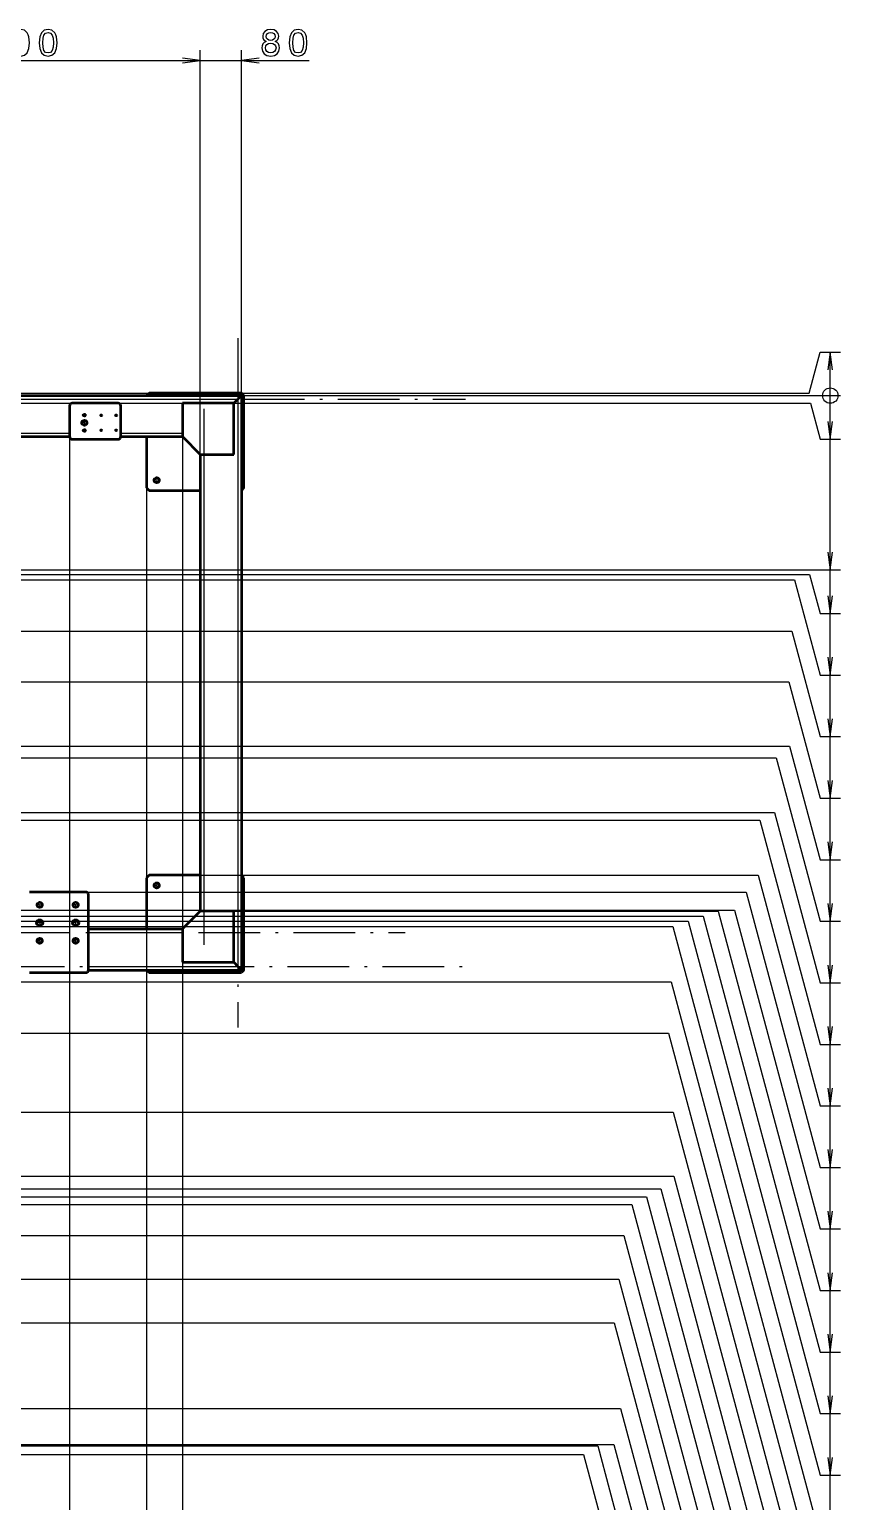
# Model space of a CAD drawing. Extents: x 0 to 1189, y 0 to 841.
# Drawn here: x 540.3 to 698.3, y 350.3 to 637.3 of the extents above; entities that cross this region are included whole.
import ezdxf

# ---------------------------------------------------------------- set-up
doc = ezdxf.new("R2010")
doc.units = 0
doc.linetypes.add('DASHDOT', pattern=[18.5, 12, -3, 0.5, -3])

msp = doc.modelspace()

# ---------------------------------------------------------------- linework, layer by layer
at = {"color": 7, "lineweight": 25}
for p, q in [((573.55, 554.4), (573.55, 633.26)), ((573.55, 554.4), (573.55, 633.26)), ((581.55, 565.9), (581.55, 633.26)), ((503.55, 631.26), (573.55, 631.26)), ((567.05, 631.26), (594.77, 631.26)), ((692.17, 566.4), (694.32, 574.4)), ((694.32, 574.4), (698.32, 574.4)), ((696.32, 565.9), (696.32, 574.4)), ((144.05, 566.4), (692.17, 566.4)), ((581.55, 565.9), (698.32, 565.9)), ((581.55, 565.9), (698.32, 565.9)), ((581.55, 565.9), (698.32, 565.9)), ((581.55, 565.9), (698.32, 565.9)), ((581.55, 565.9), (698.32, 565.9)), ((581.55, 565.9), (698.32, 565.9)), ((581.55, 565.9), (698.32, 565.9)), ((581.55, 565.9), (698.32, 565.9)), ((581.55, 565.9), (698.32, 565.9)), ((581.55, 565.9), (698.32, 565.9)), ((581.55, 565.9), (698.32, 565.9)), ((581.55, 565.9), (698.32, 565.9)), ((581.55, 565.9), (698.32, 565.9)), ((581.55, 565.9), (698.32, 565.9)), ((581.55, 565.9), (698.32, 565.9)), ((581.55, 565.9), (698.32, 565.9)), ((581.55, 565.9), (698.32, 565.9)), ((581.55, 565.9), (698.32, 565.9)), ((581.55, 565.9), (698.32, 565.9)), ((581.55, 565.9), (698.32, 565.9)), ((581.55, 565.9), (698.32, 565.9)), ((581.55, 565.9), (698.32, 565.9)), ((581.55, 565.9), (698.32, 565.9)), ((581.55, 565.9), (698.32, 565.9)), ((581.55, 565.9), (698.32, 565.9)), ((581.55, 565.9), (698.32, 565.9)), ((581.55, 565.9), (698.32, 565.9)), ((581.55, 565.9), (698.32, 565.9)), ((581.55, 565.9), (698.32, 565.9)), ((581.55, 565.9), (698.32, 565.9)), ((581.55, 565.9), (698.32, 565.9)), ((581.55, 565.9), (698.32, 565.9)), ((696.32, 557.4), (696.32, 565.9)), ((696.32, 523.4), (696.32, 565.9)), ((696.32, 511.4), (696.32, 565.9)), ((696.32, 531.9), (696.32, 565.9)), ((696.32, 487.4), (696.32, 565.9)), ((696.32, 499.4), (696.32, 565.9)), ((696.32, 475.4), (696.32, 565.9)), ((696.32, 463.4), (696.32, 565.9)), ((696.32, 439.4), (696.32, 565.9)), ((696.32, 451.4), (696.32, 565.9)), ((696.32, 367.4), (696.32, 565.9)), ((696.32, 403.4), (696.32, 565.9)), ((696.32, 379.4), (696.32, 565.9)), ((696.32, 415.4), (696.32, 565.9)), ((696.32, 427.4), (696.32, 565.9)), ((696.32, 343.4), (696.32, 565.9)), ((696.32, 355.4), (696.32, 565.9)), ((696.32, 331.4), (696.32, 565.9)), ((696.32, 391.4), (696.32, 565.9)), ((696.32, 319.4), (696.32, 565.9)), ((696.32, 283.4), (696.32, 565.9)), ((696.32, 295.4), (696.32, 565.9)), ((696.32, 307.4), (696.32, 565.9)), ((696.32, 271.4), (696.32, 565.9)), ((696.32, 259.4), (696.32, 565.9)), ((696.32, 235.4), (696.32, 565.9)), ((696.32, 247.4), (696.32, 565.9)), ((696.32, 223.4), (696.32, 565.9)), ((696.32, 211.4), (696.32, 565.9)), ((696.32, 187.4), (696.32, 565.9)), ((696.32, 199.4), (696.32, 565.9)), ((157.55, 564.4), (692.44, 564.4)), ((343.45, 565.2), (580.85, 565.2)), ((580.85, 565.2), (580.85, 454.6)), ((692.44, 564.4), (694.32, 557.4)), ((506.05, 558.6), (548.05, 558.6)), ((548.05, 557.9), (548.05, 212.4)), ((558.05, 558.6), (570.05, 558.6)), ((570.05, 557.9), (570.05, 212.74)), ((694.32, 557.4), (698.32, 557.4)), ((574.25, 554.4), (574.25, 465.4)), ((563.05, 547.9), (563.05, 208.34)), ((342.95, 531.9), (698.32, 531.9)), ((197.65, 531), (692.28, 531)), ((259.95, 530), (689.33, 530)), ((689.33, 530), (694.32, 511.4)), ((692.28, 531), (694.32, 523.4)), ((694.32, 523.4), (698.32, 523.4)), ((504.85, 520), (688.8, 520)), ((688.8, 520), (694.32, 499.4)), ((694.32, 511.4), (698.32, 511.4)), ((144.85, 510.1), (688.23, 510.1)), ((688.23, 510.1), (694.32, 487.4)), ((259.11, 497.53), (688.39, 497.53)), ((688.39, 497.53), (694.32, 475.4)), ((694.32, 499.4), (698.32, 499.4)), ((428.15, 495.3), (685.77, 495.3)), ((685.77, 495.3), (694.32, 463.4)), ((694.32, 487.4), (698.32, 487.4)), ((133.95, 483.1), (682.61, 483.1)), ((454.45, 484.6), (685.42, 484.6)), ((682.61, 483.1), (694.32, 439.4)), ((685.42, 484.6), (694.32, 451.4)), ((694.32, 475.4), (698.32, 475.4)), ((573.55, 472.4), (682.26, 472.4)), ((682.26, 472.4), (694.32, 427.4)), ((551.25, 469.1), (679.93, 469.1)), ((679.93, 469.1), (694.32, 415.4)), ((196.35, 465.6), (677.65, 465.6)), ((580.05, 465.4), (674.49, 465.4)), ((674.49, 465.4), (694.32, 391.4)), ((677.65, 465.6), (694.32, 403.4)), ((133.55, 463.4), (668.59, 463.4)), ((257.55, 464.4), (671.54, 464.4)), ((284.45, 462.4), (665.65, 462.4)), ((665.65, 462.4), (694.32, 355.4)), ((668.59, 463.4), (694.32, 367.4)), ((671.54, 464.4), (694.32, 379.4)), ((694.32, 463.4), (698.32, 463.4)), ((551.75, 461.2), (570.05, 461.2)), ((551.75, 454.6), (580.85, 454.6)), ((142.45, 451.6), (665.32, 451.6)), ((665.32, 451.6), (694.32, 343.4)), ((694.32, 451.4), (698.32, 451.4)), ((440.55, 441.6), (664.79, 441.6)), ((664.79, 441.6), (694.32, 331.4)), ((694.32, 439.4), (698.32, 439.4)), ((341.55, 426.2), (665.7, 426.2)), ((665.7, 426.2), (694.32, 319.4)), ((694.32, 427.4), (698.32, 427.4)), ((440.55, 413.7), (665.83, 413.7)), ((665.83, 413.7), (694.32, 307.4)), ((694.32, 415.4), (698.32, 415.4)), ((260.45, 411.2), (663.29, 411.2)), ((663.29, 411.2), (694.32, 295.4)), ((195.55, 408.2), (657.66, 408.2)), ((255.47, 409.7), (660.47, 409.7)), ((657.66, 408.2), (694.32, 271.4)), ((660.47, 409.7), (694.32, 283.4)), ((132.95, 402.1), (656.08, 402.1)), ((656.08, 402.1), (694.32, 259.4)), ((694.32, 403.4), (698.32, 403.4)), ((453.45, 393.6), (655.14, 393.6)), ((655.14, 393.6), (694.32, 247.4)), ((694.32, 391.4), (698.32, 391.4)), ((141.45, 385.1), (654.2, 385.1)), ((654.2, 385.1), (694.32, 235.4)), ((694.32, 379.4), (698.32, 379.4)), ((143.55, 368.4), (655.46, 368.4)), ((655.46, 368.4), (694.32, 223.4)), ((694.32, 367.4), (698.32, 367.4)), ((133.55, 361.4), (654.12, 361.4)), ((157.55, 359.4), (648.23, 359.4)), ((256.05, 361.1), (650.99, 361.1)), ((648.23, 359.4), (694.32, 187.4)), ((650.99, 361.1), (694.32, 199.4)), ((654.12, 361.4), (694.32, 211.4)), ((694.32, 355.4), (698.32, 355.4))]:
    msp.add_line(p, q, dxfattribs=at)
at = {"color": 7, "linetype": 'DASHDOT', "lineweight": 25}
for p, q in [((580.85, 577.1), (580.85, 442.7)), ((100.85, 565.2), (625.25, 565.2)), ((574.25, 563.3), (574.25, 456.5)), ((92.21, 461.2), (613.49, 461.2)), ((91.06, 454.6), (626.14, 454.6))]:
    msp.add_line(p, q, dxfattribs=at)
at = {"color": 7, "lineweight": 50}
for p, q in [((343.45, 565.9), (581.55, 565.9)), ((563.55, 566.4), (563.05, 565.9)), ((581.55, 566.4), (563.55, 566.4)), ((581.55, 565.9), (580.85, 565.2)), ((581.55, 565.9), (580.85, 565.2)), ((582.05, 565.9), (581.55, 566.4)), ((581.55, 565.9), (581.55, 453.9)), ((582.05, 547.9), (582.05, 565.9)), ((548.05, 563.9), (548.05, 557.9)), ((557.55, 564.4), (548.55, 564.4)), ((558.05, 557.9), (558.05, 563.9)), ((580.05, 564.4), (570.05, 564.4)), ((570.05, 564.4), (570.05, 557.9)), ((580.05, 564.4), (580.85, 565.2)), ((580.05, 564.4), (580.85, 565.2)), ((580.05, 554.4), (580.05, 564.4)), ((506.05, 557.9), (548.05, 557.9)), ((548.55, 557.4), (557.55, 557.4)), ((558.05, 557.9), (570.05, 557.9)), ((563.05, 557.9), (563.05, 547.9)), ((570.05, 557.9), (573.55, 554.4)), ((573.55, 554.4), (573.55, 465.4)), ((573.55, 554.4), (580.05, 554.4)), ((563.05, 547.9), (563.55, 547.4)), ((563.55, 547.4), (573.55, 547.4)), ((582.05, 547.9), (581.55, 547.4)), ((563.55, 472.4), (563.05, 471.9)), ((563.05, 471.9), (563.05, 461.9)), ((573.55, 472.4), (563.55, 472.4)), ((582.05, 471.9), (581.55, 472.4)), ((582.05, 453.9), (582.05, 471.9)), ((551.25, 469.1), (540.25, 469.1)), ((551.75, 453.9), (551.75, 468.6)), ((573.55, 465.4), (570.05, 461.9)), ((580.05, 465.4), (573.55, 465.4)), ((580.05, 455.4), (580.05, 465.4)), ((551.75, 461.9), (570.05, 461.9)), ((570.05, 461.9), (570.05, 455.4)), ((551.75, 453.9), (581.55, 453.9)), ((563.05, 453.9), (563.55, 453.4)), ((570.05, 455.4), (580.05, 455.4)), ((580.05, 455.4), (580.85, 454.6)), ((580.05, 455.4), (580.85, 454.6)), ((581.55, 453.9), (580.85, 454.6)), ((581.55, 453.9), (580.85, 454.6)), ((582.05, 453.9), (581.55, 453.4)), ((540.25, 453.4), (551.25, 453.4)), ((563.55, 453.4), (581.55, 453.4))]:
    msp.add_line(p, q, dxfattribs=at)
at = {"color": 7, "linetype": 'DASHDOT', "lineweight": 25, "ltscale": 0.0325}
for p, q in [((551.6, 560.6), (550.3, 560.6)), ((550.95, 561.25), (550.95, 559.95))]:
    msp.add_line(p, q, dxfattribs=at)
at = {"color": 7, "linetype": 'DASHDOT', "lineweight": 25, "ltscale": 0.013435}
for p, q in [((551.22, 562.1), (550.68, 562.1)), ((550.95, 562.37), (550.95, 561.83)), ((551.22, 559.1), (550.68, 559.1)), ((550.95, 559.37), (550.95, 558.83))]:
    msp.add_line(p, q, dxfattribs=at)
at = {"color": 7, "linetype": 'DASHDOT', "lineweight": 25, "ltscale": 0.006543}
for p, q in [((554.38, 562.05), (554.12, 562.05)), ((554.25, 562.18), (554.25, 561.92)), ((557.15, 562.18), (557.15, 561.92)), ((554.38, 559.15), (554.12, 559.15))]:
    msp.add_line(p, q, dxfattribs=at)
at = {"color": 7, "linetype": 'DASHDOT', "lineweight": 25, "ltscale": 0.006541}
for p, q in [((557.28, 562.05), (557.02, 562.05)), ((554.25, 559.28), (554.25, 559.02)), ((557.28, 559.15), (557.02, 559.15)), ((557.15, 559.28), (557.15, 559.02))]:
    msp.add_line(p, q, dxfattribs=at)
at = {"color": 7, "linetype": 'DASHDOT', "lineweight": 25, "ltscale": 0.032843}
for p, q in [((565.71, 549.4), (564.39, 549.4)), ((565.71, 470.4), (564.39, 470.4))]:
    msp.add_line(p, q, dxfattribs=at)
at = {"color": 7, "linetype": 'DASHDOT', "lineweight": 25, "ltscale": 0.032845}
for p, q in [((565.05, 550.06), (565.05, 548.75)), ((565.05, 471.06), (565.05, 469.75)), ((542.91, 466.6), (541.59, 466.6)), ((549.91, 466.6), (548.59, 466.6)), ((542.91, 459.6), (541.59, 459.6)), ((549.91, 459.6), (548.59, 459.6))]:
    msp.add_line(p, q, dxfattribs=at)
at = {"color": 7, "linetype": 'DASHDOT', "lineweight": 25, "ltscale": 0.032844}
for p, q in [((542.25, 467.26), (542.25, 465.95)), ((549.25, 467.26), (549.25, 465.95)), ((542.25, 460.26), (542.25, 458.95)), ((549.25, 460.26), (549.25, 458.95))]:
    msp.add_line(p, q, dxfattribs=at)
at = {"color": 7, "linetype": 'DASHDOT', "lineweight": 25, "ltscale": 0.039}
for p, q in [((543.03, 463.1), (541.47, 463.1)), ((550.03, 463.1), (548.47, 463.1))]:
    msp.add_line(p, q, dxfattribs=at)
at = {"color": 7, "linetype": 'DASHDOT', "lineweight": 25, "ltscale": 0.039001}
for p, q in [((542.25, 463.88), (542.25, 462.32)), ((549.25, 463.88), (549.25, 462.32))]:
    msp.add_line(p, q, dxfattribs=at)
at = {"color": 7, "lineweight": 25}
for points in [[(536.81, 634.71), (536.92, 633.57), (537.26, 632.77), (537.8, 632.28), (538.55, 632.12), (539.29, 632.28), (539.83, 632.77), (540.16, 633.57), (540.28, 634.71), (540.16, 635.83), (540.03, 636.28), (539.83, 636.64), (539.29, 637.13), (538.55, 637.3), (537.8, 637.13), (537.26, 636.64), (536.92, 635.83)], [(542.15, 634.71), (542.26, 633.57), (542.6, 632.77), (543.14, 632.28), (543.89, 632.12), (544.63, 632.28), (545.17, 632.77), (545.5, 633.57), (545.62, 634.71), (545.5, 635.83), (545.36, 636.28), (545.17, 636.64), (544.63, 637.13), (543.89, 637.3), (543.14, 637.13), (542.6, 636.64), (542.26, 635.83)], [(586.37, 634.96), (586.01, 634.76), (585.75, 634.47), (585.6, 634.12), (585.55, 633.7), (585.66, 633.06), (585.99, 632.56), (586.53, 632.24), (587.27, 632.12), (588, 632.24), (588.54, 632.56), (588.87, 633.06), (588.99, 633.7), (588.93, 634.12), (588.78, 634.47), (588.52, 634.76), (588.16, 634.96), (588.45, 635.13), (588.65, 635.37), (588.77, 635.66), (588.82, 636.01), (588.7, 636.52), (588.4, 636.93), (587.91, 637.2), (587.27, 637.3), (586.62, 637.2), (586.13, 636.93), (585.82, 636.52), (585.71, 636.01), (585.75, 635.66), (585.87, 635.37)], [(590.87, 634.71), (590.98, 633.57), (591.32, 632.77), (591.86, 632.28), (592.6, 632.12), (593.35, 632.28), (593.89, 632.77), (594.22, 633.57), (594.33, 634.71), (594.22, 635.83), (594.08, 636.28), (593.89, 636.64), (593.35, 637.13), (592.6, 637.3), (591.86, 637.13), (591.32, 636.64), (590.98, 635.83)], [(542.84, 634.71), (542.9, 635.58), (543.08, 636.2), (543.4, 636.57), (543.89, 636.7), (544.36, 636.57), (544.69, 636.2), (544.87, 635.58), (544.92, 634.71), (544.87, 633.83), (544.69, 633.2), (544.36, 632.83), (543.89, 632.71), (543.4, 632.83), (543.08, 633.2), (542.9, 633.83)], [(586.24, 633.71), (586.3, 634.09), (586.51, 634.38), (586.84, 634.57), (587.27, 634.63), (587.69, 634.57), (588.02, 634.38), (588.23, 634.09), (588.3, 633.71), (588.23, 633.3), (588.02, 632.99), (587.69, 632.79), (587.27, 632.72), (586.84, 632.79), (586.51, 632.99), (586.3, 633.3)], [(586.4, 635.95), (586.45, 636.27), (586.63, 636.51), (586.9, 636.66), (587.27, 636.72), (587.63, 636.66), (587.9, 636.51), (588.07, 636.27), (588.14, 635.95), (588.07, 635.63), (587.9, 635.38), (587.63, 635.21), (587.27, 635.16), (586.9, 635.22), (586.63, 635.38), (586.45, 635.63)], [(591.56, 634.71), (591.62, 635.58), (591.8, 636.2), (592.12, 636.57), (592.6, 636.7), (593.08, 636.57), (593.4, 636.2), (593.58, 635.58), (593.64, 634.71), (593.58, 633.83), (593.4, 633.2), (593.08, 632.83), (592.6, 632.71), (592.12, 632.83), (591.8, 633.2), (591.62, 633.83)]]:
    msp.add_lwpolyline(points, close=True, dxfattribs=at)
for points in [[(570.08, 630.81), (573.55, 631.26), (570.08, 631.72)], [(570.08, 630.81), (573.55, 631.26), (570.08, 631.72)], [(585.02, 631.72), (581.55, 631.26), (585.02, 630.81)], [(696.77, 570.93), (696.32, 574.4), (695.86, 570.93)], [(695.86, 560.87), (696.32, 557.4), (696.77, 560.87)], [(695.86, 535.37), (696.32, 531.9), (696.77, 535.37)], [(695.86, 526.87), (696.32, 523.4), (696.77, 526.87)], [(695.86, 514.87), (696.32, 511.4), (696.77, 514.87)], [(695.86, 502.87), (696.32, 499.4), (696.77, 502.87)], [(695.86, 490.87), (696.32, 487.4), (696.77, 490.87)], [(695.86, 478.87), (696.32, 475.4), (696.77, 478.87)], [(695.86, 466.87), (696.32, 463.4), (696.77, 466.87)], [(695.86, 454.87), (696.32, 451.4), (696.77, 454.87)], [(695.86, 442.87), (696.32, 439.4), (696.77, 442.87)], [(695.86, 430.87), (696.32, 427.4), (696.77, 430.87)], [(695.86, 418.87), (696.32, 415.4), (696.77, 418.87)], [(695.86, 406.87), (696.32, 403.4), (696.77, 406.87)], [(695.86, 394.87), (696.32, 391.4), (696.77, 394.87)], [(695.86, 382.87), (696.32, 379.4), (696.77, 382.87)], [(695.86, 370.87), (696.32, 367.4), (696.77, 370.87)], [(695.86, 358.87), (696.32, 355.4), (696.77, 358.87)]]:
    msp.add_lwpolyline(points, dxfattribs=at)
msp.add_circle((696.32, 565.9), 1.5, dxfattribs=at)
msp.add_circle((696.32, 565.9), 1.5, dxfattribs=at)
msp.add_circle((696.32, 565.9), 1.5, dxfattribs=at)
msp.add_circle((696.32, 565.9), 1.5, dxfattribs=at)
msp.add_circle((696.32, 565.9), 1.5, dxfattribs=at)
msp.add_circle((696.32, 565.9), 1.5, dxfattribs=at)
msp.add_circle((696.32, 565.9), 1.5, dxfattribs=at)
msp.add_circle((696.32, 565.9), 1.5, dxfattribs=at)
msp.add_circle((696.32, 565.9), 1.5, dxfattribs=at)
msp.add_circle((696.32, 565.9), 1.5, dxfattribs=at)
msp.add_circle((696.32, 565.9), 1.5, dxfattribs=at)
msp.add_circle((696.32, 565.9), 1.5, dxfattribs=at)
msp.add_circle((696.32, 565.9), 1.5, dxfattribs=at)
msp.add_circle((696.32, 565.9), 1.5, dxfattribs=at)
msp.add_circle((696.32, 565.9), 1.5, dxfattribs=at)
msp.add_circle((696.32, 565.9), 1.5, dxfattribs=at)
msp.add_circle((696.32, 565.9), 1.5, dxfattribs=at)
msp.add_circle((696.32, 565.9), 1.5, dxfattribs=at)
msp.add_circle((696.32, 565.9), 1.5, dxfattribs=at)
msp.add_circle((696.32, 565.9), 1.5, dxfattribs=at)
msp.add_circle((696.32, 565.9), 1.5, dxfattribs=at)
msp.add_circle((696.32, 565.9), 1.5, dxfattribs=at)
msp.add_circle((696.32, 565.9), 1.5, dxfattribs=at)
msp.add_circle((696.32, 565.9), 1.5, dxfattribs=at)
msp.add_circle((696.32, 565.9), 1.5, dxfattribs=at)
msp.add_circle((696.32, 565.9), 1.5, dxfattribs=at)
msp.add_circle((696.32, 565.9), 1.5, dxfattribs=at)
msp.add_circle((696.32, 565.9), 1.5, dxfattribs=at)
msp.add_circle((696.32, 565.9), 1.5, dxfattribs=at)
msp.add_circle((696.32, 565.9), 1.5, dxfattribs=at)
msp.add_circle((696.32, 565.9), 1.5, dxfattribs=at)
msp.add_circle((696.32, 565.9), 1.5, dxfattribs=at)
at = {"color": 7, "lineweight": 50}
for centre, radius in [((550.95, 560.6), 0.5), ((550.95, 562.1), 0.207), ((554.25, 562.05), 0.101), ((557.15, 562.05), 0.101), ((550.95, 559.1), 0.207), ((554.25, 559.15), 0.101), ((557.15, 559.15), 0.101), ((565.05, 549.4), 0.505), ((565.05, 470.4), 0.505), ((542.25, 466.6), 0.505), ((549.25, 466.6), 0.505), ((542.25, 463.1), 0.6), ((549.25, 463.1), 0.6), ((542.25, 459.6), 0.505), ((549.25, 459.6), 0.505)]:
    msp.add_circle(centre, radius, dxfattribs=at)
for centre, start, end in [((548.55, 563.9), 90, 180), ((557.55, 563.9), 0, 90), ((548.55, 557.9), 180, 270), ((557.55, 557.9), 270, 360), ((551.25, 468.6), 0, 90), ((551.25, 453.9), 270, 360)]:
    msp.add_arc(centre, 0.5, start, end, dxfattribs=at)
at = {"color": 7, "lineweight": 25}
for centre, radius in [((550.95, 562.1), 0.25), ((554.25, 562.05), 0.125), ((557.15, 562.05), 0.125), ((550.95, 559.1), 0.25), ((554.25, 559.15), 0.125), ((557.15, 559.15), 0.125), ((565.05, 549.4), 0.6), ((565.05, 470.4), 0.6), ((542.25, 466.6), 0.6), ((549.25, 466.6), 0.6), ((542.25, 459.6), 0.6), ((549.25, 459.6), 0.6)]:
    msp.add_arc(centre, radius, 170, 100, dxfattribs=at)

doc.saveas('drawing.dxf')
